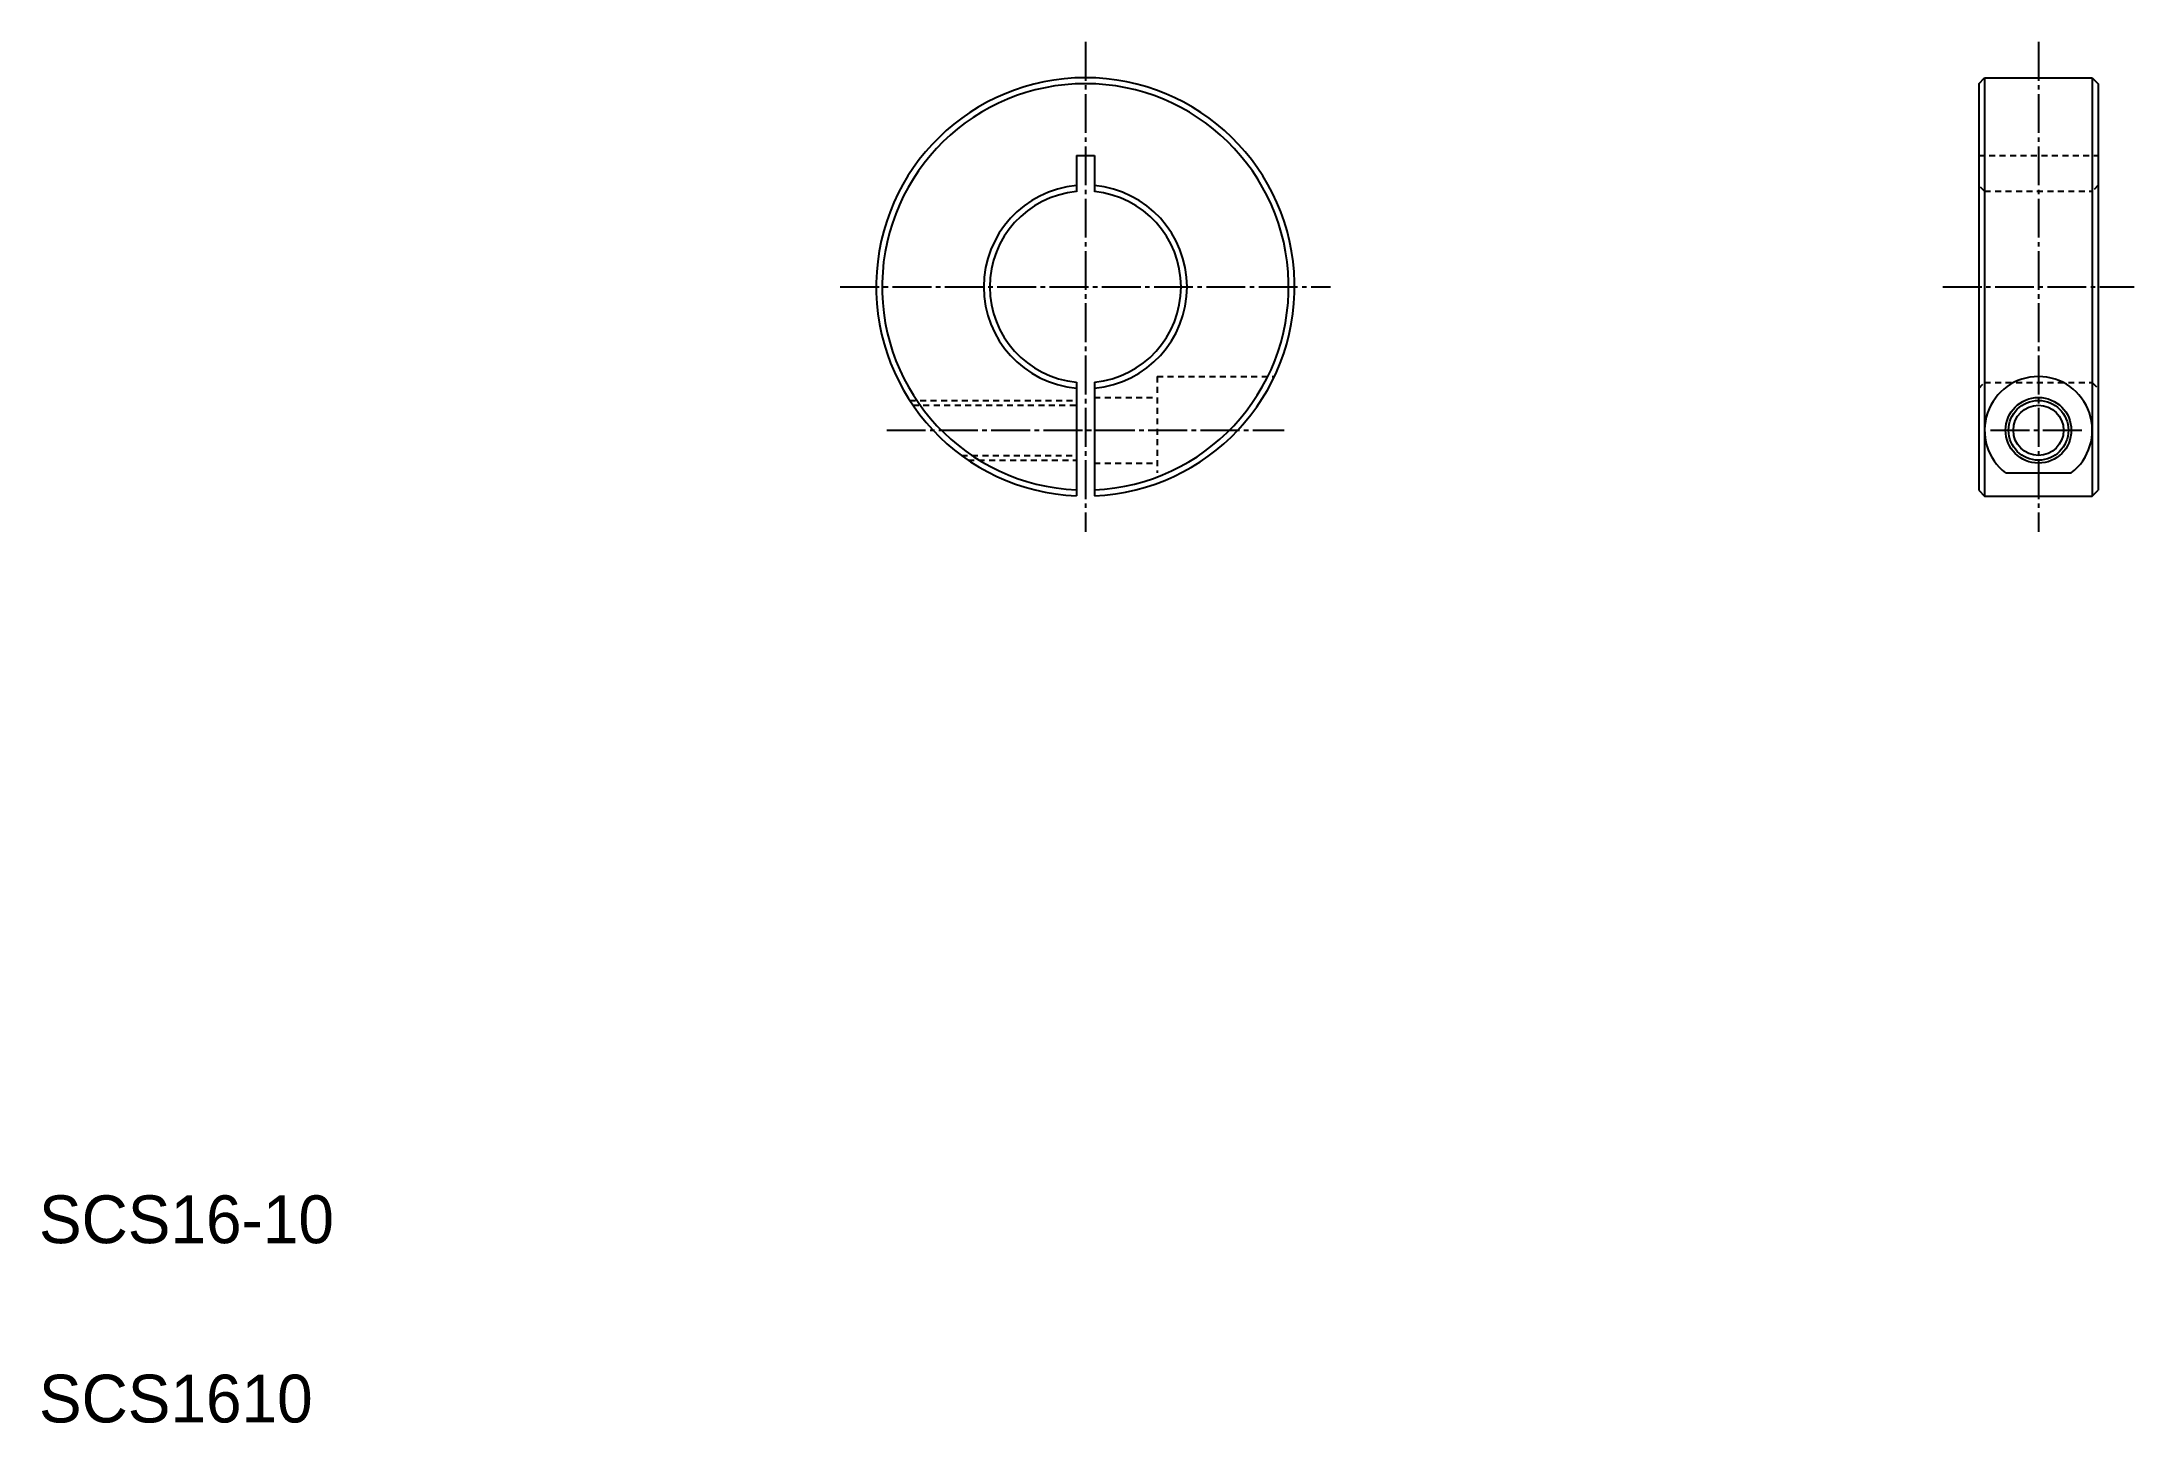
# Model space of a CAD drawing. Extents: x 10 to 185, y 10 to 126.
import ezdxf

# ---------------------------------------------------------------- set-up
doc = ezdxf.new("R2010")
doc.units = 0
doc.header["$LTSCALE"] = 0.25
doc.linetypes.add('CENTER', pattern=[17.5, 13, -1.5, 1.5, -1.5])
doc.linetypes.add('DASHED', pattern=[3.5, 2, -1.5])
doc.layers.get('0').update_dxf_attribs({"linetype": 'CONTINUOUS'})
doc.layers.add('CENTER', color=1, linetype='CENTER')

msp = doc.modelspace()

# ---------------------------------------------------------------- linework, layer by layer
at = {"color": 7, "linetype": 'CONTINUOUS'}
for p, q in [((172.25, 122.01), (172.75, 122.51)), ((172.75, 122.51), (172.75, 87.51)), ((172.75, 122.51), (181.75, 122.51)), ((181.75, 122.51), (181.75, 87.51)), ((181.75, 122.51), (182.25, 122.01)), ((172.25, 122.01), (172.25, 88.01)), ((182.25, 122.01), (182.25, 88.01)), ((96.78, 116.01), (96.78, 112.97)), ((96.78, 116.01), (98.28, 116.01)), ((98.28, 116.01), (98.28, 112.97)), ((96.78, 97.04), (96.78, 87.53)), ((98.28, 97.04), (98.28, 87.53)), ((174.51, 89.45), (180, 89.45)), ((172.25, 88.01), (172.75, 87.51)), ((172.75, 87.51), (181.75, 87.51)), ((181.75, 87.51), (182.25, 88.01))]:
    msp.add_line(p, q, dxfattribs=at)
at = {"color": 3, "linetype": 'DASHED'}
for p, q in [((172.25, 116.01), (182.25, 116.01)), ((172.75, 113.01), (172.25, 113.51)), ((172.75, 113.01), (181.75, 113.01)), ((182.25, 113.51), (181.75, 113.01)), ((103.53, 97.51), (103.53, 89.45)), ((103.53, 97.51), (113.34, 97.51)), ((172.25, 96.51), (172.75, 97.01)), ((172.75, 97.01), (181.75, 97.01)), ((181.75, 97.01), (182.25, 96.51)), ((82.83, 95.51), (96.78, 95.51)), ((83.1, 95.11), (96.78, 95.11)), ((98.28, 95.76), (103.53, 95.76)), ((87.17, 90.91), (96.78, 90.91)), ((87.73, 90.51), (96.78, 90.51)), ((98.28, 90.26), (103.53, 90.26))]:
    msp.add_line(p, q, dxfattribs=at)
for p, q in [((181.75, 113.76), (181.75, 113.76)), ((181.75, 105.01), (181.75, 105.01))]:
    msp.add_line(p, q)
at = {"color": 7, "linetype": 'CONTINUOUS'}
for radius in [2.75, 2.1]:
    msp.add_circle((177.25, 93.01), radius, dxfattribs=at)
at = {"color": 3, "linetype": 'CONTINUOUS'}
msp.add_circle((177.25, 93.01), 2.5, dxfattribs=at)
at = {"color": 7, "linetype": 'CONTINUOUS'}
for centre, radius, start, end in [((97.53, 105.01), 17.5, 272.4563, 267.5437), ((97.53, 105.01), 17, 272.5286, 267.4714), ((97.53, 105.01), 8.5, 95.0621, 264.9379), ((97.53, 105.01), 8, 95.3794, 264.6206), ((97.53, 105.01), 8.5, 275.0621, 84.9379), ((97.53, 105.01), 8, 275.3794, 84.6206), ((177.25, 93.01), 4.5, 307.6192, 232.3808)]:
    msp.add_arc(centre, radius, start, end, dxfattribs=at)
at = {"layer": 'CENTER', "color": 1, "linetype": 'CENTER'}
for p, q in [((97.53, 125.51), (97.53, 84.51)), ((177.25, 125.51), (177.25, 84.51)), ((77.03, 105.01), (118.03, 105.01)), ((169.25, 105.01), (185.25, 105.01)), ((80.91, 93.01), (114.15, 93.01)), ((173.25, 93.01), (181.25, 93.01))]:
    msp.add_line(p, q, dxfattribs=at)

# ---------------------------------------------------------------- texts
for s, p in [('SCS16-10', (10, 25)), ('SCS1610', (10, 10))]:
    msp.add_text(s, height=4).set_placement(p)

doc.saveas('drawing.dxf')
